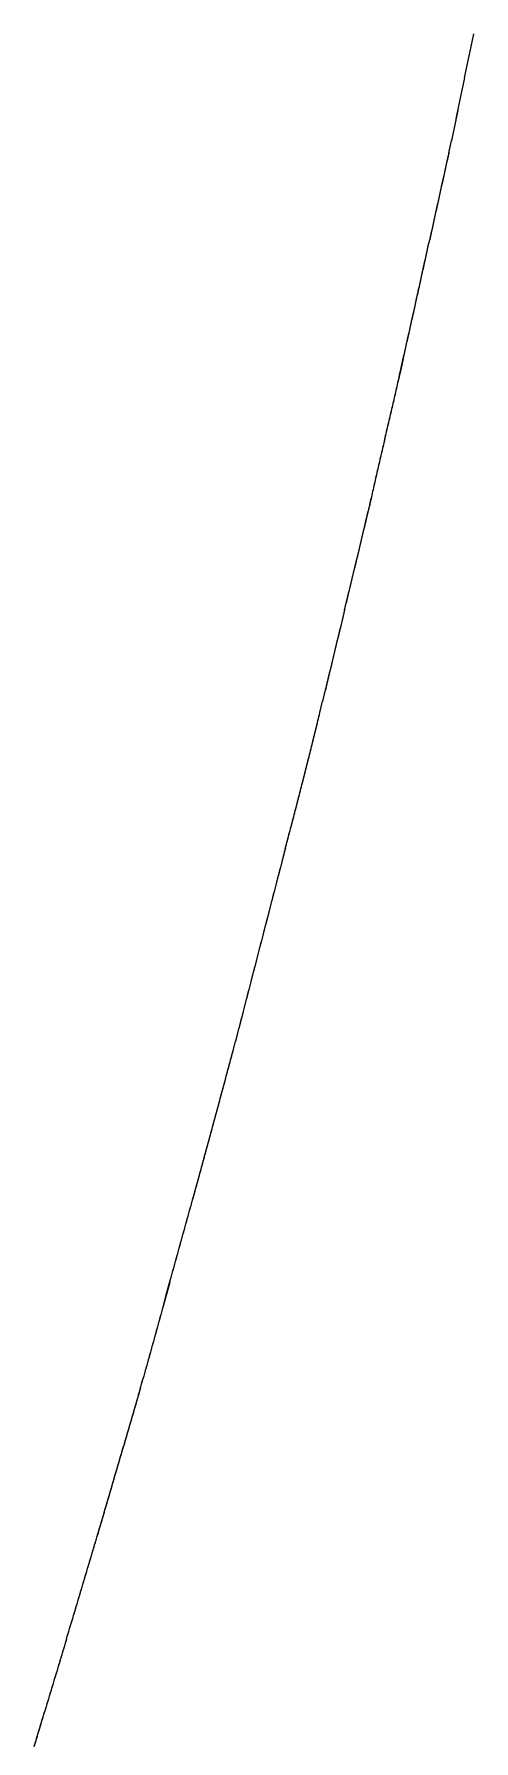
# Model space of a CAD drawing. Header units: millimetres. Extents: x 8533 to 164433, y 5768 to 115327.
# Drawn here: x 57146.98 to 57153.9, y 107684.41 to 107711.28 of the extents above; entities that cross this region are included whole.
import ezdxf

# ---------------------------------------------------------------- set-up
doc = ezdxf.new("R2010")
doc.units = ezdxf.units.MM
doc.header["$LTSCALE"] = 250
doc.layers.add('06_G-ENP_심볼', color=3, linetype='Continuous')
doc.layers.add('G-ENP', color=1, linetype='Continuous')

# ---------------------------------------------------------------- blocks, each defined once
blk = doc.blocks.new('zw$82BC')
at = {"layer": 'G-ENP', "color": 8, "lineweight": 0}
for p, q in [((18.01870947067057, 91.12255241933525), (18.01929434927753, 91.12466289507984)), ((18.01931630295032, 91.12474211314503), (18.01873142278539, 91.12263163116836)), ((18.0181245810755, 91.1204418996387), (18.01870947067057, 91.12255241933525)), ((18.01873142278539, 91.12263163116836), (18.01814653543052, 91.1205211204329))]:
    blk.add_line(p, q, dxfattribs=at)
for centre, radius, start, end in [((17.40064307178547, 91.51183681619602), 0.6931381798244334, 348.1763940993617, 348.28143023633), ((17.40529104103685, 91.51086841797468), 0.6883904006668452, 348.1799849111495, 348.2857520078222), ((17.50532754812538, 91.49012207825712), 0.5862252740073893, 348.2814531111784, 348.4058674309595), ((17.50860401692326, 91.48944629556041), 0.5828798404599685, 348.2857750284068, 348.4109125375344), ((16.53260531557665, 91.6952241382175), 1.580336706440174, 347.9792292578526, 348.0251328944298), ((16.55729974618522, 91.68997654416125), 1.555090872885725, 347.9805930093944, 348.027243196495), ((16.99820795906147, 91.59647046017767), 1.104376507950469, 348.0251443680175, 348.0908908411958), ((17.01023430571446, 91.59392717587855), 1.092084181396811, 348.0272547943083, 348.0937439374994), ((17.24656610813641, 91.54409171687809), 0.8505551082193339, 348.0909061583342, 348.1763749832597), ((17.25364473128282, 91.54260456285937), 0.8433219537930019, 348.0937593862123, 348.1799656474792), ((6.256646192343524, 93.88765199284018), 12.08757602571613, 347.9472469842086, 347.953242884109), ((7.571471435092818, 93.60698637067918), 10.74312870113237, 347.9471109297598, 347.9538572302735), ((15.34840047981, 91.94738374972763), 2.791090836199832, 347.9532465638995, 347.9792216755687), ((15.42487412018484, 91.93108234453018), 2.712899063128662, 347.9538610468221, 347.9805852899178), ((19.39367875048187, 91.08121049757347), 1.345879466994234, 167.9952320279169, 168.0491258944616), ((19.41212920857261, 91.077295854407), 1.36474063899001, 167.9935962338824, 168.046743861834), ((20.16438076217885, 90.91732538689007), 2.133813423831613, 167.961250168668, 167.995223970068), ((20.21139338335014, 90.90731333254888), 2.181880332567543, 167.9603634896605, 167.9935883338036), ((23.14080436771884, 90.282562394217), 5.177170375699496, 167.9472472193532, 167.9612460207534), ((23.42753505909623, 90.22137517546747), 5.470356945501058, 167.9471110218497, 167.9603594918489), ((18.70713781753047, 91.22585415342246), 0.6442664343767626, 168.2163264441149, 168.3293013989896), ((18.7112043576516, 91.2250098429052), 0.648419698546258, 168.2124647660324, 168.3247093934542), ((18.83797690939055, 91.19855907838325), 0.7779222950043839, 168.1228776210353, 168.2163068244522), ((18.84399293536514, 91.19729873926417), 0.7840689213090196, 168.1197530254937, 168.2124452958991), ((19.04033976849202, 91.15599864057975), 0.9847123276696085, 168.0491378366029, 168.1228618274428), ((19.05010247414243, 91.15393857689628), 0.994690016300755, 168.0467556468492, 168.1197373768242), ((18.49720140349832, 91.268791648469), 0.4299836643555783, 168.6131611850967, 168.7834765326691), ((18.49890938541098, 91.26845020769031), 0.4317254398285937, 168.6071329968132, 168.776745426068), ((18.54859666895062, 91.25844056619104), 0.4824109303073678, 168.4616788884381, 168.6131304280384), ((18.55079504966803, 91.25799468033489), 0.4846540729831897, 168.4563641576629, 168.6071023786559), ((18.61580563554044, 91.24471966300308), 0.5510061806845904, 168.329324794469, 168.4616517869084), ((18.61873016734815, 91.24411896957952), 0.5539917652083586, 168.3247326434348, 168.4563371796106), ((17.9854228409334, 91.37002890994194), 0.09171981596516604, 346.5232063640274, 348.1367234132198), ((17.98690224386213, 91.36972252139117), 0.09020833530055938, 346.5554732182605, 348.1645898375992), ((18.45673791928171, 91.27681599893361), 0.3887321946210222, 168.7835108579985, 168.9723967181483), ((18.4580991624622, 91.27654830108804), 0.3901195097974148, 168.7767796075985, 168.9649741403828), ((20.0247770611676, 90.91135849218489), 1.998587197472429, 167.3613186116357, 167.4359182087041), ((20.01367229302487, 90.91384126874942), 1.987208267970829, 167.3582979539136, 167.4333230043874), ((20.87574424377722, 90.72228495097863), 2.870306288911658, 167.4991940876292, 167.5511928254604), ((20.85308180746661, 90.72729904422494), 2.847095793152464, 167.4970229765371, 167.5494447254383), ((20.37492287089908, 90.8333219062971), 2.35732358649575, 167.4359143461756, 167.4991973931166), ((20.35955707496363, 90.83673788606575), 2.34158266602757, 167.4333191174452, 167.4970263007423), ((21.65167513901345, 90.55099224507381), 3.664919367886812, 167.5511900914059, 167.5919317152362), ((21.61492548023945, 90.55909182140641), 3.627287725661521, 167.5494419725584, 167.5906056840535), ((23.0162346197434, 90.25077273931453), 5.062114532524956, 167.5919295450018, 167.6214361737563), ((22.94657138629914, 90.26608138338105), 4.990789077299082, 167.5906034945918, 167.6205314711256), ((38.68133830762106, 86.81694432987109), 21.09915463321807, 167.6397221502561, 167.646804623109), ((37.52625625122933, 87.06999420130603), 19.91667892837344, 167.63923821118, 167.6467411351892), ((26.0512179369186, 89.58467842180693), 8.16933280219122, 167.6214345727319, 167.6397231842882), ((25.87167244290011, 89.62405474309628), 7.985520183452598, 167.6205298470101, 167.63923926878), ((-17.3903283150763, 99.09708983705434), 36.30148797228344, 347.6426872146804, 347.6468041594675), ((-21.42189431083351, 99.98018128660334), 40.42863891207728, 347.6430439968507, 347.6467406532918), ((8.537211848719565, 93.41679772947663), 9.759011498286968, 347.6273725730343, 347.6426873256867), ((8.268194620214913, 93.47577118755163), 10.03441690410001, 347.6281496622822, 347.6430440844898), ((14.20036594667194, 92.17371471356324), 3.961031574126038, 347.5631323943547, 347.6008584143938), ((14.1566918198737, 92.18333091613903), 4.005751822696673, 347.5647509521532, 347.6020560101191), ((12.56422594738019, 92.53341784970786), 5.63624512571726, 347.600857176462, 347.6273732484565), ((12.47549302952406, 92.55290332401148), 5.727092328620368, 347.6020547879721, 347.6281503168705), ((15.08784506518573, 91.97799092801068), 3.052226322144581, 347.5141845081195, 347.5631341945659), ((15.06192937189356, 91.9837175206622), 3.078767177062977, 347.5162246131101, 347.5647527361112), ((15.64508843009476, 91.85459767026691), 2.481484643456469, 347.4539947465844, 347.5141868751024), ((15.62794149229843, 91.85840369612976), 2.499048904913299, 347.4564572043312, 347.5162269566248), ((16.3067182105889, 91.70699485806921), 1.803590307329595, 347.2997894627761, 347.3825427937158), ((16.29761440647736, 91.70903935823924), 1.812920860111252, 347.3030997413816, 347.3854285570092), ((16.02767501859087, 91.76945780554576), 2.089539118846456, 347.3825393242269, 347.4539976674893), ((16.01549188351784, 91.77217668168936), 2.10202194895993, 347.3854251078335, 347.4564600997815), ((16.51933535285652, 91.65907858090122), 1.585640728748566, 347.2057114642282, 347.2997934742592), ((16.51227225558524, 91.66067621170026), 1.592882258664267, 347.2094475977609, 347.3031037334143), ((18.24083569565944, 91.26665250070329), 0.1800263649307123, 166.7428777856565, 167.5692639587996), ((16.68115271017372, 91.62233668209848), 1.419704524898978, 347.1044302998572, 347.2094521223561), ((17.74754304799195, 91.3729372206488), 0.3245900713933955, 347.4490903959583, 347.7202049050605), ((17.7491401411968, 91.37258577624817), 0.3229547687106441, 347.4586005073897, 347.731098884753), ((17.78511698889845, 91.36475854642106), 0.2861363102333047, 347.720226276471, 348.028120882301), ((18.20448286486273, 91.27464394230287), 0.1428049524845559, 167.5238765178285, 168.1545468315429), ((17.52856528849897, 91.42277993117864), 0.5491696752035844, 346.8580718299214, 347.0178488323601), ((17.533197330031, 91.42170551038151), 0.544414659531103, 346.8633948296065, 347.0245726580084), ((17.62936508365745, 91.39954141929502), 0.4457258395315363, 347.0178636210054, 347.2149000054059), ((17.63240642737522, 91.39884597940932), 0.4426060000168677, 347.0245875047885, 347.2230197457246), ((17.69791515925927, 91.38398585798222), 0.3754329639839255, 347.2149166802746, 347.4490715503998), ((17.70006336480544, 91.38350317159103), 0.3732311995907136, 347.2230364837867, 347.4585815732559), ((17.05867034806563, 91.5331831123085), 1.031860423085929, 346.6507587357727, 346.7356546989863), ((17.07503822901471, 91.5293123389759), 1.015041078258755, 346.6532671178743, 346.7395723083029), ((17.36580623605148, 91.4607808935894), 0.7163060934305073, 346.7356663912307, 346.8580586928535), ((17.37370116145611, 91.45892903212615), 0.7081968879967171, 346.7395840610412, 346.8633816299306), ((9.213417881240176, 93.40099381197933), 9.096394329086047, 346.5938224599034, 346.6034388871752), ((10.34885069267484, 93.1304706525545), 7.929179505069563, 346.5935021202152, 346.6045344121604), ((16.26201542467642, 91.72222777026883), 1.850638139968564, 346.6034480778668, 346.6507483414952), ((16.31418466711928, 91.70982622589304), 1.797015122597036, 346.6045436465032, 346.6532566689738), ((19.34992328138868, 90.98408253989788), 1.324267673806242, 166.6219524347208, 166.6879252268517), ((19.37831412891974, 90.97734700100835), 1.353446563705449, 166.6202134199353, 166.684765306447), ((21.08332066295846, 90.57183118110191), 3.106013352982039, 166.5938144492012, 166.6219592498149), ((21.24377429074413, 90.53362751585001), 3.270952390779469, 166.5934940608509, 166.6202202764861), ((18.53331519469391, 91.17630900782541), 0.4853389065200999, 166.9335531188782, 167.1132942038942), ((18.53710218277389, 91.17543610892892), 0.4892251925274971, 166.9275460884192, 167.1058621200528), ((18.6601480859966, 91.14687238358857), 0.6155429662212625, 166.7917719769421, 166.9335556290932), ((18.66624095561862, 91.14545004467863), 0.6217996497244751, 166.7871891816828, 166.927548664959), ((18.87939943272706, 91.09541428756569), 0.8407519551390751, 166.6879196845962, 166.7917761007224), ((18.89078228258826, 91.0927314456344), 0.8524466921994048, 166.6847597275037, 166.7871933599257), ((18.39251340977764, 91.20829027840045), 0.3409504815906484, 167.3310084050583, 167.586691057433), ((18.39438188043444, 91.20787447627032), 0.3428646571230132, 167.3221508597351, 167.5764086863601), ((18.45064902466034, 91.19522189764211), 0.4005368247694711, 167.1132935514491, 167.3310068820034), ((18.45322820616128, 91.19463677737178), 0.4031815430148196, 167.1058613954309, 167.3221494326778), ((17.9774386986016, 91.2966930911548), 0.0834391435843155, 347.4677199925862, 348.5261570269994), ((18.3173108754806, 91.22467391679936), 0.2639837293403726, 167.8686243774061, 168.1987296420557), ((18.34941469422053, 91.21777666273977), 0.2968200978340069, 167.5866951110992, 167.88032350406), ((18.35082978655045, 91.21746884714469), 0.2982682802056109, 167.5764126335984, 167.8686174871683), ((16.48810717876968, 91.64660115551874), 1.613317292566443, 346.6463025108512, 346.7301503572733), ((16.49515984895568, 91.64493264720039), 1.60606994357822, 346.6492643532047, 346.7334973885979), ((16.65549083651236, 91.60712602983358), 1.441341787255082, 346.7301618577082, 346.8242229009528), ((17.96912998285929, 91.29852331734685), 0.09194746098349708, 346.0586371720632, 347.5261880716653), ((16.2716978497461, 91.69797270399431), 1.835740388671883, 346.5727572378688, 346.6462918389599), ((16.28095525879242, 91.69576913772084), 1.82622433307644, 346.5753302401193, 346.6492536458119), ((15.572435019737, 91.86538933725006), 2.554765413872826, 346.4569709943477, 346.509609534147), ((15.59078049694894, 91.8609796507152), 2.535897402735479, 346.4587566137238, 346.511790326605), ((15.98145726341558, 91.76726399255409), 2.134137574690188, 346.509618500448, 346.5727474110737), ((15.99412347496282, 91.76423300602869), 2.121113758926882, 346.5117993248041, 346.5753203818688), ((14.95387516317813, 92.01438428378873), 3.191016771623846, 346.414891560994, 346.4569629111211), ((14.98275023696421, 92.0074182491062), 3.161313312475195, 346.4162792297304, 346.4587484926437), ((11.78247627664014, 92.78199166135329), 6.453989755089123, 346.3627042051193, 346.3834427633899), ((11.90157140153572, 92.75312111755034), 6.331445245189791, 346.363288961591, 346.3844300064121), ((13.91093334435517, 92.26641209996478), 4.263977934749478, 346.3834490512292, 346.4148843703598), ((13.96282046270586, 92.2538590479129), 4.210593928771407, 346.3844363274043, 346.4162720024596), ((5.050312835096591, 94.415314104267), 13.38145442884822, 346.3527095529067, 346.3626988374596), ((5.555577162887985, 94.29268465251613), 12.86152171910221, 346.3528899649588, 346.3632835573507), ((29.19442460671577, 88.55090625664411), 11.46466010002986, 166.3535058105142, 166.3651392866584), ((29.59876947777646, 88.45277939262513), 11.88074140893737, 166.3532803366056, 166.3645068056315), ((179.384968135354, 52.0869656004885), 166.0182700015895, 166.3527051085725, 166.3535093190196), ((343.7398756938427, 12.18286861294001), 335.1480207692136, 166.352885487722, 166.3532838765246), ((23.81081790571143, 89.85680531101144), 5.924931455836579, 166.3651367282879, 166.3876267491995), ((23.9173660683485, 89.83098127364525), 6.034564442277243, 166.3645042139383, 166.3865863529806), ((20.97471931437128, 90.54298865656699), 3.007003518309304, 166.4209897594492, 166.465240183744), ((21.00203024954267, 90.53640277851662), 3.035097306427249, 166.4195408722712, 166.4633826635468), ((21.93082940566957, 90.3120520560451), 3.990608225568789, 166.3876251488287, 166.4209903878533), ((21.97900429527245, 90.30040060218414), 4.040172086363195, 166.3865847248209, 166.4195415358614), ((20.39628604172061, 90.68222941468804), 2.412047184086729, 166.4652405406381, 166.5203773709733), ((20.41383256215342, 90.6780142040688), 2.430092913635847, 166.4633829781381, 166.5181112911274), ((19.73182223149941, 90.84116563246096), 1.728839289634967, 166.5863966560718, 166.663274498395), ((19.74079212004956, 90.83903257345833), 1.738059312880198, 166.5837224289226, 166.6601929671712), ((20.00900671390731, 90.77506134062008), 2.013797207032528, 166.5203787172383, 166.5863943154531), ((20.02121198084082, 90.77214286201126), 2.026346551279036, 166.5181125935718, 166.5837201284159), ((17.22035232780236, 91.43482481914964), 0.8518424108507265, 346.6222385369527, 346.7763120833416), ((17.16748112390776, 91.44734149976625), 0.9061751091618989, 346.6296777637073, 346.7761054586842), ((17.24438706589304, 91.43085295173489), 0.8275426758198553, 346.2768511546639, 346.3907116590913), ((17.24570417218565, 91.43053275010476), 0.8261872063569, 346.2810317175032, 346.3950856712792), ((17.2777469088024, 91.42277651636203), 0.793219098977543, 346.3907197478779, 346.5096995200607), ((17.27893220549113, 91.42249091066327), 0.7919998786031721, 346.3950937777404, 346.5142642642827), ((17.16568871283467, 91.45015501675329), 0.9085735734639562, 346.0647528905293, 346.1681660188937), ((17.16733604191553, 91.44974790505034), 0.9068766844702019, 346.0685389019617, 346.1721505058854), ((17.20723808760143, 91.43992491810457), 0.8657833238519275, 346.1681732234712, 346.2768434996178), ((17.20870777238873, 91.4395645961298), 0.8642701138160429, 346.1721577241113, 346.281024051939), ((17.06619617148023, 91.47493811738087), 1.011106375701864, 345.8739320267222, 345.9666466980188), ((17.0683006097545, 91.47441037882288), 1.008936774953334, 345.8773143565386, 345.9702319093562), ((17.11898664381637, 91.46174322069282), 0.9566918623063939, 345.9666529675234, 346.0647461457821), ((17.12084308724407, 91.46128096065564), 0.9547787325022535, 345.9702381928322, 346.0685321408022), ((16.85773561887369, 91.52776238522353), 1.226155838909733, 345.6285643294535, 345.704835180054), ((16.86094431768659, 91.52694259694397), 1.222844072119391, 345.6313268577083, 345.7078059826007), ((16.93730294659169, 91.50748797922762), 1.144046088096174, 345.704839997414, 345.7866390956098), ((16.94006640582889, 91.50678600982616), 1.141194866145177, 345.7078108149427, 345.7898165415686), ((17.00613726935275, 91.49005303506164), 1.073038051452175, 345.7866443968787, 345.8739262414356), ((17.00853941970196, 91.48944662116054), 1.070560540012903, 345.7898218663266, 345.8773085562366), ((16.655139413334, 91.57981712168669), 1.435332641220968, 345.4927587136635, 345.5578546061706), ((16.65961277596593, 91.57866244077888), 1.430712656487656, 345.4951004833173, 345.5604073765065), ((16.76484689534171, 91.55156290306644), 1.322045252345101, 345.5578584026777, 345.628560017503), ((16.76861190831967, 91.550595829114), 1.318158022890463, 345.560411194658, 345.6313225341676), ((16.36384538492906, 91.65536746982718), 1.736264677119816, 345.3795011056101, 345.4332944021413), ((16.37047125087464, 91.65364247563826), 1.729417947898655, 345.3814176434874, 345.435424015042), ((16.52377183902003, 91.6138088932833), 1.571026709320512, 345.4332971832528, 345.492755428569), ((16.5291670638364, 91.61240999023579), 1.565453076953587, 345.4354268100216, 345.4950971736959), ((15.91210017468815, 91.77343804268605), 2.203184834113092, 345.2889913673361, 345.3313914154385), ((15.92284054247109, 91.7706225613909), 2.192081572007363, 345.2904796180521, 345.3330940827735), ((16.16517999401175, 91.70719191416947), 1.941578365362256, 345.3313931555853, 345.379498841676), ((16.17349903350176, 91.70501819744862), 1.932980024937366, 345.3330958444852, 345.3814153674343), ((15.1220617221996, 91.98117596120545), 3.020078870005293, 345.2213551600649, 345.2523084243331), ((15.14226681324915, 91.97585165835994), 2.999184040634472, 345.2224134459021, 345.2535817881331), ((15.57914974010414, 91.86085438866434), 2.547419651401905, 345.2523091324371, 345.2889901438753), ((15.59352799627318, 91.85707463531588), 2.532552883822671, 345.2535825211829, 345.2904783732615), ((35.92898105756395, 86.5668475210465), 18.47978098399864, 165.4507738246373, 165.4576464271946), ((35.94310229009888, 86.56318344494503), 18.49436983802249, 165.4505189491038, 165.4573856281998), ((18.44572028822911, 91.10354924909547), 0.4174986599260211, 165.11475077899, 165.3437026746133), ((18.44272630377465, 91.1043277905751), 0.414405274396638, 165.1039741881207, 165.331612928056), ((35.17879198509497, 86.76140196278209), 17.70477448240447, 165.4646781519814, 165.4718757433602), ((35.19282474144951, 86.75776451981989), 17.71927100757202, 165.4644112618032, 165.4716025805523), ((35.55329698734262, 86.6643022016101), 18.09166252865047, 165.4576459181431, 165.4646786873074), ((35.567393812643, 86.66064628324693), 18.10622570901613, 165.4573851229716, 165.4644117911188), ((34.80556848584628, 86.85811942768004), 17.31922286665404, 165.4718751874865, 165.4792424884722), ((34.81954886438912, 86.85449745614267), 17.33366480771924, 165.4716020220396, 165.4789628636891), ((34.06340021883126, 87.0502917066986), 16.55257827889949, 165.4867834373618, 165.4945058094579), ((34.07728798244331, 87.04669763005376), 16.56692356958177, 165.48649716168, 165.4942126607687), ((34.43374452400657, 86.95442319627489), 16.93512981224701, 165.4792419111718, 165.4867840484069), ((34.44766248621535, 86.9508193268266), 16.94950679199759, 165.4789622845926, 165.4864977692133), ((33.69476165590915, 87.14566564920915), 16.1718019942082, 165.4945051689823, 165.5024133918449), ((33.70855362140624, 87.14209837063595), 16.18604782827896, 165.494212021933, 165.5021131705747), ((32.96291031469572, 87.33484696062288), 15.41589462086187, 165.5105120223258, 165.518810026432), ((32.9765825097689, 87.3313147834453), 15.4300157112371, 165.5102044950083, 165.5184949462789), ((33.32787394674206, 87.24053258433224), 15.7928477403497, 165.5024127223165, 165.5105127314086), ((33.34161827990944, 87.2369796728047), 15.80704386215124, 165.5021124995034, 165.5102051958629), ((32.60002130287343, 87.4285691454703), 15.04109829906324, 165.5188092810549, 165.5273117887613), ((32.61361165230296, 87.4250602368486), 15.05513432545859, 165.5184942064256, 165.5269889118433), ((31.88098275090802, 87.6141009876743), 14.29850924253683, 165.5360240420356, 165.5449564209084), ((31.89437672713042, 87.61064712491168), 14.3123413705959, 165.5356931069244, 165.5446171576016), ((32.2393400478477, 87.52166404821907), 14.66859644853801, 165.5273110104674, 165.5360248572823), ((32.25283730101945, 87.5181813381734), 14.68253578539708, 165.5269881383744, 165.5356939247391), ((31.17185157328608, 87.79684062753847), 13.56621093823815, 165.5541131136712, 165.5635055782019), ((31.18506266197376, 87.79343842801967), 13.57985307243574, 165.553765224625, 165.5631487572052), ((31.52510725515835, 87.70583858463135), 13.93099984786711, 165.5449555638209, 165.5541140200736), ((31.53842638906936, 87.70240626234636), 13.94475412589276, 165.5446163007385, 165.553766125092), ((30.82136249391756, 87.88706870060031), 13.204294235218, 165.5635046261367, 165.5731394318303), ((30.83447324134171, 87.8836946611317), 13.21783217597439, 165.5631478085847, 165.5727733573616), ((30.12922752202373, 88.06506082170625), 12.489639060819, 165.5830232855411, 165.5931695334532), ((30.14210088270461, 88.06175260834118), 12.50293070068883, 165.582647628996, 165.5927839352053), ((30.47378192782072, 87.97648570038683), 12.84539640883986, 165.5731384297204, 165.5830243383789), ((30.486767325901, 87.97314627681897), 12.85880432861228, 165.5727723581137, 165.5826486834534), ((17.76818618765351, 91.23940640593912), 0.2724867754291852, 345.3423255263609, 345.797072878683), ((17.76463457014798, 91.24032975237196), 0.2761566811198731, 345.3563678968032, 345.8093584783536), ((15.43632222268026, 91.85923397761019), 2.68532047945129, 345.0667406623757, 345.1022227397663), ((15.438277095689, 91.85871328367261), 2.683297449415349, 345.0680603960711, 345.1035673962742), ((15.48914257748653, 91.84518195907833), 2.630662917242126, 345.1022185928816, 345.1383826708212), ((15.49115322630645, 91.84464775521002), 2.628582512880886, 345.1035632504024, 345.1397536527328), ((15.28774192997015, 91.8989538623498), 2.839118328410581, 344.9640398149393, 344.9976894143656), ((15.28949988782587, 91.89848221057719), 2.837298198985966, 344.9652926329922, 344.9989632888301), ((15.33548053897995, 91.88616046331583), 2.789695197702278, 344.9976857222169, 345.0319118981801), ((15.33730914904767, 91.88567101689841), 2.787802217916725, 344.998959587812, 345.0332080579884), ((15.38505471079664, 91.87290688272833), 2.738379937694542, 345.0319080673319, 345.0667446441303), ((15.38694971112831, 91.87240089036078), 2.73641854675579, 345.0332042162932, 345.0680643846251), ((15.19834135760051, 91.92299548925496), 2.931695122903697, 344.8983478221894, 344.9309411566232), ((15.19994000451216, 91.92256459783135), 2.930039423869014, 344.899562143566, 344.9321741569988), ((15.24198149748283, 91.91124593478185), 2.88650094364094, 344.9309377039827, 344.9640433812343), ((15.24366067929493, 91.91079436908416), 2.884762104069918, 344.9321707023392, 344.965296206703), ((15.11799641783973, 91.94469977754534), 3.014920035148638, 344.8345831482884, 344.8662428092761), ((15.11941491595333, 91.94431573566436), 3.013450468882752, 344.8357635038129, 344.8674396111966), ((15.15696577183924, 91.93416057890585), 2.974550674749072, 344.8662395509343, 344.8983511726122), ((15.15847597363292, 91.93375261153273), 2.972986338860754, 344.8674363428513, 344.8995655001898), ((15.0478414268609, 91.96373439747902), 3.087611437024603, 344.7725107732099, 344.8033527575101), ((15.04905789384698, 91.96340362859104), 3.086350802284859, 344.7736614642721, 344.8045177645322), ((15.08157639523735, 91.95457110104371), 3.052654118865297, 344.8033496444395, 344.8345863373062), ((15.0828946958289, 91.954213409862), 3.051288154230014, 344.8045146479618, 344.8357666908096), ((14.98898741751294, 91.97977062686334), 3.148611070884593, 344.7119066899061, 344.7420418382233), ((14.9899813864496, 91.9794992210231), 3.147580713979081, 344.7130318356123, 344.7431792545949), ((15.0169335827264, 91.97214762642545), 3.119643877617303, 344.7420388442791, 344.7725138221022), ((15.01804180602149, 91.97184565308226), 3.11849524941782, 344.7431762530105, 344.7736645201506), ((14.94250021139517, 91.99248946713271), 3.196806811218399, 344.6525551989681, 344.6820905251852), ((14.94325348023297, 91.99228294199645), 3.196025743641067, 344.6536587802109, 344.6832044040689), ((14.9641340942987, 91.9865640055965), 3.17437611832059, 344.6820875984285, 344.7119096515698), ((14.96500926786378, 91.98632454508936), 3.173468776000935, 344.6832014717788, 344.7130347953925), ((14.90938262119097, 92.00158670623074), 3.231151164692498, 344.5942462748244, 344.6232862863203), ((14.90987459696483, 92.00145127959235), 3.230640889736348, 344.5953322067919, 344.6243805542401), ((14.9242104928759, 91.99750908128317), 3.215772842160688, 344.6232833915917, 344.6525581014362), ((14.92483531029173, 91.99733742899446), 3.215124875107401, 344.6243776654714, 344.6536616895051), ((-35.07494020573297, 105.8461746521065), 55.0973735542703, 344.5188054440025, 344.5210980859703), ((-34.84786718977388, 105.7832870593829), 54.86175308850406, 344.5188866927787, 344.5211893187047), ((16.74863846964435, 91.49439391288018), 1.323244909035453, 344.5369142776053, 344.6100507584827), ((16.78173931116659, 91.48525578637975), 1.288905877761055, 344.5397994773292, 344.6139307687359), ((-51.10738644424033, 110.287046922661), 71.733499275087, 344.5150234436196, 344.5167794607699), ((-50.71281676679773, 110.1777412292705), 71.32406922617577, 344.5150844649826, 344.5168506430259), ((-41.98905811264537, 107.7611859124725), 62.27179301217884, 344.5167796994765, 344.5188051743702), ((-41.69529671222664, 107.6798171047703), 61.96697069798061, 344.5168508794558, 344.5188864251494), ((-63.65436876660569, 113.7630906983426), 84.75308627806852, 344.5135386368145, 344.5150232370976), ((-63.09931018127769, 113.6093085959344), 84.17711842466974, 344.513589444994, 344.5150842610569), ((-111.1719633721151, 126.929460588647), 134.0610480432774, 344.5113898566056, 344.5123268517783), ((-109.7672395401984, 126.5402097264841), 132.6033905809079, 344.5114200597433, 344.512367378007), ((-81.97419768434811, 118.8389677249558), 103.7631009851815, 344.5123269861915, 344.5135384723015), ((-81.13716622760607, 118.6070421671693), 102.8945325515494, 344.5123675183389, 344.513589269473), ((-287.7736541324795, 175.8691390417235), 317.3183788854849, 344.5103525863552, 344.510748092961), ((-164.893262285694, 141.8161956787116), 189.806835674307, 344.5107283183852, 344.5113897563771), ((-162.0755598016345, 141.0353639392078), 186.8829434919591, 344.5107481592672, 344.5114199574109), ((-296.009113708073, 178.151402253461), 325.8642269878445, 344.5103431242395, 344.5107282547308), ((289.7033448383244, 15.82858349420985), 281.9250305460178, 164.5104032557266, 164.5108484380307), ((296.1821897920756, 14.03313363794609), 288.6480560644048, 164.5103919279146, 164.5108267363465), ((185.7557897549945, 44.63459793367304), 174.0599264776099, 164.510848508521, 164.5115698602401), ((188.1961918552012, 43.95832803571278), 176.5922975770929, 164.5108268058319, 164.5115378000592), ((113.3531898590448, 64.69738287862117), 98.92902862703077, 164.5125668141022, 164.513837734396), ((114.1260223352295, 64.48324888045596), 99.73097837944047, 164.5125244344237, 164.5137850937996), ((139.487554048946, 57.45585451083986), 126.0481127692318, 164.5115699697966, 164.512566674281), ((140.7543969839748, 57.10481476778335), 127.3626925207853, 164.5115379087354, 164.5125243004069), ((84.92642652308275, 72.5730913918083), 69.4314412935515, 164.5153818108611, 164.5171965361051), ((85.29918375052377, 72.4698305393747), 69.81823678763378, 164.515318954694, 164.5171235416297), ((96.58334461181188, 69.34371147721532), 81.52741723433918, 164.5138379139228, 164.5153816032048), ((97.10330363435754, 69.19965656337297), 82.06696260158027, 164.513785268083, 164.5153187473544), ((76.36754107006597, 74.94391448754624), 60.55026331148472, 164.5171967702716, 164.5192804751229), ((76.64759162459963, 74.86634538405934), 60.84085801016509, 164.5171237814352, 164.5191974219683), ((20.58949892593542, 90.35081533308613), 2.683781191037825, 163.7109664301217, 163.7464530053355), ((20.57446179337303, 90.35520451040367), 2.668116574051007, 163.709526675565, 163.7452210982998), ((17.86761369640705, 91.14527299998747), 0.1516792195482009, 344.0415648692319, 344.8503635462312), ((17.86647536407942, 91.14559854152247), 0.1528635604337843, 344.0649359257127, 344.8750913454407), ((21.75934917541737, 90.0101492078702), 3.902224096173109, 163.7764036744665, 163.8008276960473), ((21.7277522138112, 90.01933605680165), 3.869318683859605, 163.7753793843455, 163.8000107769731), ((21.0667058381472, 90.21169010805687), 3.180854893120513, 163.7464522832518, 163.7764043779021), ((21.04564113358403, 90.21782557591513), 3.158914844507284, 163.7452203808081, 163.7753800910995), ((24.85415977909032, 89.11178676638161), 7.124786431871098, 163.8197285440477, 163.8331151148896), ((24.74991548531899, 89.14202090709864), 7.016246227363955, 163.8191187691599, 163.8327122468546), ((22.8557755028116, 89.6916250259477), 5.043980789112836, 163.8008270064641, 163.8197292208373), ((22.80320399928486, 89.70688858693632), 4.989238307896835, 163.8000100885607, 163.8191194426035), ((56.63890034811472, 79.90140569078534), 40.21709452978646, 163.8409907509237, 163.8433639578858), ((53.54670484878689, 80.79730626726399), 36.99772955398926, 163.8407945726066, 163.8433742510169), ((29.64470065827324, 87.72300781142565), 12.11257039880984, 163.8331144472727, 163.8409914008078), ((29.3470949950932, 87.80926241693982), 11.80271722781706, 163.8327115819111, 163.840795220121), ((7.363996861786362, 94.17555089086102), 11.08365917501949, 343.8316208452514, 343.8402379513078), ((7.103355228398144, 94.25109627839703), 11.35502823460057, 343.8320434366458, 343.8404544988903), ((-11.33776280185729, 99.5946743604826), 30.55473294345087, 343.840238564323, 343.8433633325749), ((-13.41161353588284, 100.195541024944), 32.71387573965512, 343.8404551198695, 343.8433736132133), ((13.32234327182012, 92.44757116748059), 4.879805021265737, 343.7979302423902, 343.8175156978399), ((13.2726705981366, 92.46199480694679), 4.931529443549263, 343.7987643306129, 343.8181441222741), ((11.50312622099126, 92.9754994721622), 6.774075058222124, 343.8175162799293, 343.8316202442474), ((11.4068436395598, 93.00342690019767), 6.874326126415042, 343.8181447222482, 343.8320428276467), ((15.44160032823966, 91.83101667651312), 2.672682327429794, 343.7077849382371, 343.7435788235746), ((15.00042395893583, 91.95966709056825), 3.132233758106659, 343.7423345826945, 343.7728674106771), ((14.98010789480743, 91.96558553846972), 3.153394345922645, 343.743579369059, 343.7739069395005), ((14.3450727629578, 92.15040075906472), 3.814776447150975, 343.7728679760874, 343.7979296668105), ((14.31484325129379, 92.15919132905674), 3.846258147876651, 343.773907497497, 343.7987637515558), ((16.0484531394966, 91.65343663798842), 2.040380929102825, 343.6179572665222, 343.6648738500223), ((16.03989611885579, 91.65594824347397), 2.049298931118092, 343.6198167320725, 343.6665285948224), ((15.79146670146925, 91.728755761929), 2.308177493235265, 343.6648743780378, 343.7063345408525), ((15.78049161922532, 91.73196793198196), 2.319612984525151, 343.6665291284515, 343.707784403798), ((15.45618440874092, 91.82675890278188), 2.6574894332462, 343.706335079891, 343.7423340332978), ((13.9961725546075, 92.25992483100589), 4.180400176699711, 343.5295534545432, 343.5533931961642), ((14.01316171134819, 92.2549160124953), 4.162688029623191, 343.5304868779603, 343.5541724831363), ((16.25168858546512, 91.59369041864068), 1.828545480642518, 343.5655884965308, 343.6179567439265), ((16.24483167921484, 91.59570945779802), 1.835693464897277, 343.5676524928634, 343.6198162128654), ((15.64782276115223, 91.77135215234819), 2.458003238008143, 343.436283819655, 343.4867375820373), ((15.88286542813906, 91.70166588200567), 2.212847713369932, 343.4847396961039, 343.5408125846091), ((15.89107220281637, 91.69923707860528), 2.204289078507981, 343.4867389836049, 343.5430307620093), ((15.32707521531718, 91.86675586210646), 2.792638646298411, 343.390118881655, 343.4345025729576), ((15.34021322925157, 91.86284253103713), 2.77893019778052, 343.3916789887122, 343.4362824927005), ((15.63758135279711, 91.7743934652936), 2.468686684184085, 343.4345038941489, 343.4847383009024), ((14.36888459240079, 92.15298959954237), 3.792668212183432, 343.3189468650796, 343.3515950540713), ((14.39320952830106, 92.14570837103128), 3.767276899148417, 343.3200660954597, 343.3529349267706), ((14.92138658071322, 91.98777315590593), 3.215992462444411, 343.3515962326967, 343.3901176330963), ((14.93884676050767, 91.98255861789124), 3.19777024324378, 343.3529361024032, 343.3916777410657), ((13.57234862695829, 92.3916748524635), 4.624197041632856, 343.2921810579228, 343.3189457551259), ((13.60854772380016, 92.38081877924941), 4.586405125676543, 343.2930792840219, 343.3200649919477), ((10.08979987754141, 93.43789535082118), 8.260503344280341, 343.2563380707055, 343.2713074899628), ((10.20511573509823, 93.40322017045742), 8.14008692075872, 343.256793250906, 343.2719843571905), ((12.32439973243835, 92.76626321499486), 5.927152483955251, 343.2713084514961, 343.2921800199273), ((12.38387950434254, 92.74839821116973), 5.86504772097845, 343.2719853183744, 343.2930782482099), ((-19.67198208931062, 102.3958286415311), 39.34117640876863, 343.2441369057981, 343.2472774711206), ((-17.18260951724231, 101.6464119124929), 36.74144541604674, 343.2441478268252, 343.2475106601193), ((4.934135787762855, 94.98895238298189), 13.64442850383143, 343.247278302626, 343.256337174458), ((5.246459164576791, 94.89496547132188), 13.31826990584396, 343.2475114921155, 343.2567923547534), ((60.46468306865513, 78.26848586819233), 44.34880968241262, 163.2441361414663, 163.246921022293), ((64.1531869293017, 77.15805460987178), 48.20083749991035, 163.2441470588341, 163.2467094186339), ((26.0622649499946, 88.62354226717781), 8.421750667670493, 163.2556365526835, 163.2702912270937), ((26.18696380132782, 88.58604228908956), 8.551966073017025, 163.2552021761703, 163.269633896941), ((31.56058051637343, 86.96932714903522), 14.16351883824085, 163.2469203343464, 163.2556371635774), ((31.91642546232931, 86.86223753135329), 14.535128595269, 163.2467087195587, 163.2552028054421), ((22.44649510534659, 89.70986468565548), 4.646318455511288, 163.2908879925035, 163.317433475694), ((22.48430122663719, 89.69852494031636), 4.685788603773076, 163.2900074928962, 163.3163296733547), ((23.7332828464538, 89.32358683936047), 5.989833719735032, 163.2702906826112, 163.2908884621681), ((23.79618121164425, 89.30469273487262), 6.055508612061932, 163.2696333429637, 163.2900079755967), ((21.63029397051157, 89.95446605819711), 3.794253831227917, 163.3174330755717, 163.3499302455082), ((21.65549924846484, 89.94691996839504), 3.820564465762217, 163.3163292648187, 163.3486029857936), ((4.267696011243586, 95.12920345594989), 14.3230785132249, 343.4012387987816, 343.4095561317365), ((-260.9461937992479, 174.1658272421961), 291.0633813992844, 343.4051802020669, 343.4055929051996), ((21.06647847133105, 90.12308337500622), 3.205764479884901, 163.349929913742, 163.3883820596496), ((21.08447253530285, 90.11770831570561), 3.224544192011692, 163.3486026491656, 163.3868312329949), ((17.37277260602748, 91.22313220069634), 0.6482689569579208, 343.0682826123086, 343.2171018355696), ((17.37485320116851, 91.22250187030443), 0.6460949767644693, 343.0736222257362, 343.2229533074528), ((17.42327985881799, 91.20789933382775), 0.5955145939401701, 343.2171273050612, 343.3794751303687), ((17.42499362461429, 91.20738522239566), 0.5937253757802244, 343.2229788726986, 343.385829918538), ((17.31090535507992, 91.24196662097421), 0.7129396004288093, 342.9331866461997, 343.0682598128323), ((17.31347510333525, 91.24118112894621), 0.7102524829266891, 342.9380065854128, 343.0735993186764)]:
    blk.add_arc(centre, radius, start, end, dxfattribs=at)

msp = doc.modelspace()

# ---------------------------------------------------------------- block references
at = {"layer": '06_G-ENP_심볼', "color": 0, "xscale": 79.36842069133647, "yscale": 79.36842069133647, "zscale": 79.36842069133647}
msp.add_blockref('zw$82BC', (55718.94609826999, 100459.2019182342, -0.3242994333755119), dxfattribs=at)

doc.saveas('drawing.dxf')
